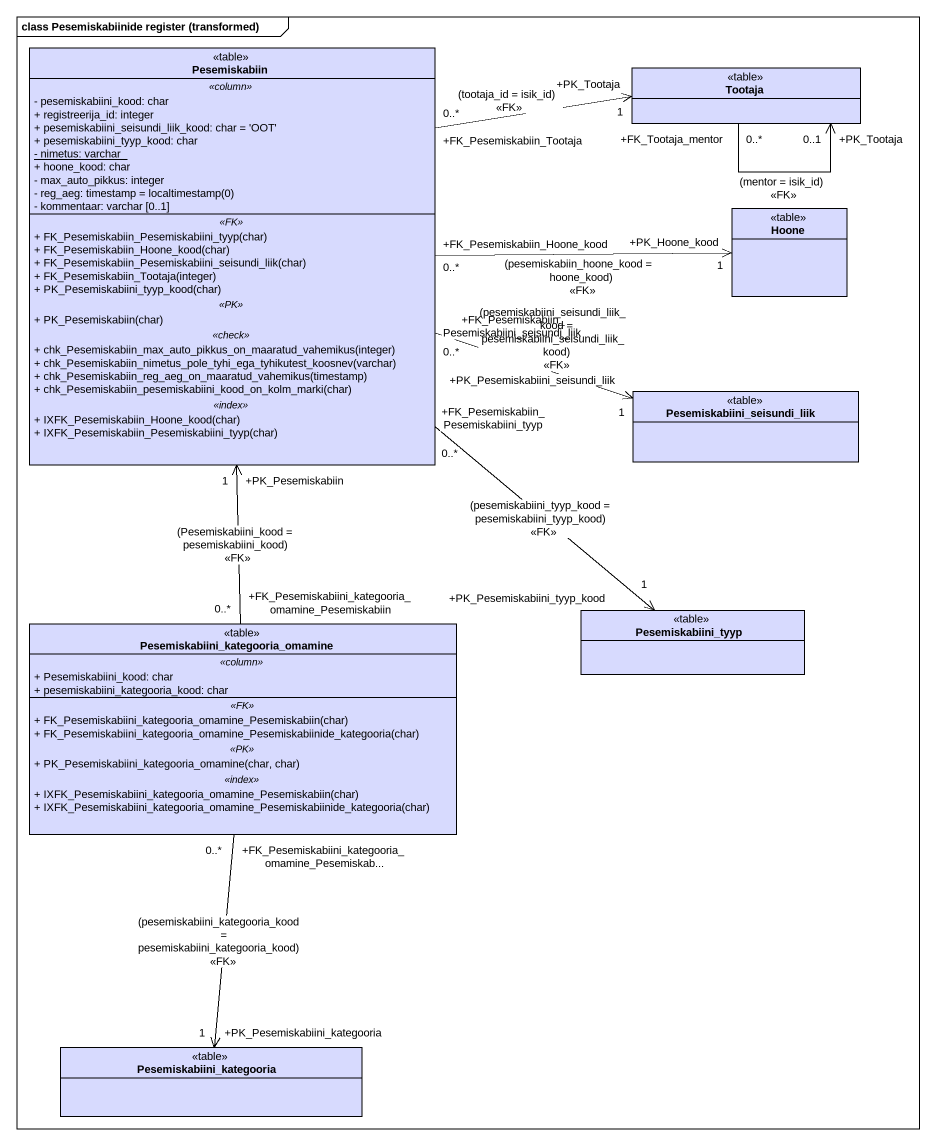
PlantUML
@startuml
mainframe class Pesemiskabiinide register (transformed)
hide circle
hide empty members
skinparam classAttributeIconSize 0
class Pesemiskabiin <<table>> #D7DAFE {
  .. <<column>> ..
  - pesemiskabiini_kood: char
  + registreerija_id: integer
  + pesemiskabiini_seisundi_liik_kood: char = 'OOT'
  + pesemiskabiini_tyyp_kood: char
  {static} - nimetus: varchar
  + hoone_kood: char
  - max_auto_pikkus: integer
  {field} - reg_aeg: timestamp = localtimestamp(0)
  - kommentaar: varchar [0..1]
  .. <<FK>> ..
  + FK_Pesemiskabiin_Pesemiskabiini_tyyp(char)
  + FK_Pesemiskabiin_Hoone_kood(char)
  + FK_Pesemiskabiin_Pesemiskabiini_seisundi_liik(char)
  + FK_Pesemiskabiin_Tootaja(integer)
  + PK_Pesemiskabiini_tyyp_kood(char)
  .. <<PK>> ..
  + PK_Pesemiskabiin(char)
  .. <<check>> ..
  + chk_Pesemiskabiin_max_auto_pikkus_on_maaratud_vahemikus(integer)
  + chk_Pesemiskabiin_nimetus_pole_tyhi_ega_tyhikutest_koosnev(varchar)
  + chk_Pesemiskabiin_reg_aeg_on_maaratud_vahemikus(timestamp)
  + chk_Pesemiskabiin_pesemiskabiini_kood_on_kolm_marki(char)
  .. <<index>> ..
  + IXFK_Pesemiskabiin_Hoone_kood(char)
  + IXFK_Pesemiskabiin_Pesemiskabiini_tyyp(char)
}
class Tootaja <<table>> #D7DAFE
class Hoone <<table>> #D7DAFE
class Pesemiskabiini_seisundi_liik <<table>> #D7DAFE
class Pesemiskabiini_tyyp <<table>> #D7DAFE
class "Pesemiskabiini_kategooria_omamine" as Pesemiskabiini_kategooria <<table>> #D7DAFE {
  .. <<column>> ..
  + Pesemiskabiini_kood: char
  + pesemiskabiini_kategooria_kood: char
  .. <<FK>> ..
  + FK_Pesemiskabiini_kategooria_omamine_Pesemiskabiin(char)
  + FK_Pesemiskabiini_kategooria_omamine_Pesemiskabiinide_kategooria(char)
  .. <<PK>> ..
  + PK_Pesemiskabiini_kategooria_omamine(char, char)
  .. <<index>> ..
  + IXFK_Pesemiskabiini_kategooria_omamine_Pesemiskabiin(char)
  + IXFK_Pesemiskabiini_kategooria_omamine_Pesemiskabiinide_kategooria(char)
}
class "Pesemiskabiini_kategooria" as Pesemiskabiini_kategooria_2 <<table>> #D7DAFE
Pesemiskabiin "+FK_Pesemiskabiin_Tootaja\n0..*" -right-> "+PK_Tootaja\n1" Tootaja : (tootaja_id = isik_id)\n<<FK>>
Pesemiskabiin "+FK_Pesemiskabiin_Hoone_kood\n0..*" -right-> "+PK_Hoone_kood\n1" Hoone : (pesemiskabiin_hoone_kood = hoone_kood)\n<<FK>>
Pesemiskabiin "+FK_Pesemiskabiin_Pesemiskabiini_seisundi_liik\n0..*" -right-> "+PK_Pesemiskabiini_seisundi_liik\n1" Pesemiskabiini_seisundi_liik : (pesemiskabiini_seisundi_liik_kood = pesemiskabiini_seisundi_liik_kood)\n<<FK>>
Pesemiskabiin "+FK_Pesemiskabiin_Pesemiskabiini_tyyp\n0..*" --> "+PK_Pesemiskabiini_tyyp_kood\n1" Pesemiskabiini_tyyp : (pesemiskabiini_tyyp_kood = pesemiskabiini_tyyp_kood)\n<<FK>>
Tootaja "+FK_Tootaja_mentor\n0..*" --> "+PK_Tootaja\n0..1" Tootaja : (mentor = isik_id)\n<<FK>>
Pesemiskabiini_kategooria "+FK_Pesemiskabiini_kategooria_omamine_Pesemiskabiin\n0..*" -up-> "+PK_Pesemiskabiin\n1" Pesemiskabiin : (Pesemiskabiini_kood = pesemiskabiini_kood)\n<<FK>>
Pesemiskabiini_kategooria "+FK_Pesemiskabiini_kategooria_omamine_Pesemiskab...\n0..*" --> "+PK_Pesemiskabiini_kategooria\n1" Pesemiskabiini_kategooria_2 : (pesemiskabiini_kategooria_kood = pesemiskabiini_kategooria_kood)\n<<FK>>
@enduml
